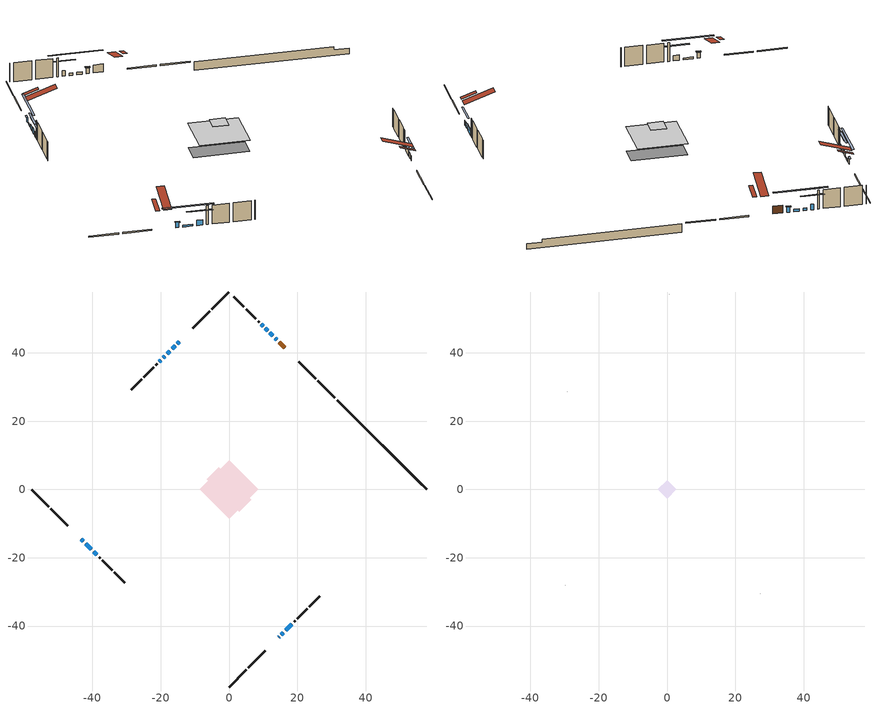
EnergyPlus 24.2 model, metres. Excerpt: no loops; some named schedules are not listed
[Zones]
conditioned space
 floor adiabatic (AdiabaticFloorConstruction): -8.52,0 0,8.52 8.52,0 0,-8.52 z2.95
 floor foundation (Slab1 construction): -6.54,2.97 -2.97,6.54 6.54,-2.97 2.97,-6.54 z-1.7
 wall outside (RimJoist1 construction): 0,-57.85 5.04,-52.82 / -57.85,0 -52.82,-5.04 / 0,57.85 -5.04,52.82 / 31.05,26.81 26.01,31.85 z0.51:0.81
 wall outside (RimJoist2 construction): 5.69,-52.16 10.6,-47.26 / -52.16,-5.69 -47.26,-10.6 / -5.69,52.16 -10.6,47.26 / 25.35,32.5 20.45,37.41 z0.51:0.81
 wall outside (AdiabaticWallConstruction 1): 16.4,41.45 14.7,43.16 z0.51:2.54
 wall outside (AdiabaticWallConstruction): 14.64,-43.21 14.66,-43.19 / -17.3,40.55 -18.14,39.71 z0.51:1.73; 14.04,43.81 13.5,44.35 / -43.21,-14.64 -42.69,-15.17 / 9.99,47.87 9.5,48.35 / -18.8,39.06 -19.28,38.57 / 15.32,-42.54 15.91,-41.94 / -39.65,-18.2 -38.68,-19.17 z0.51:1.91; -14.64,43.21 -15.13,42.73 z0.51:1.83; 12.85,45.01 11.95,45.91 / 11.29,46.56 10.64,47.21 z0.51:1.12; -15.78,42.07 -16.65,41.21 / -42.03,-15.82 -40.31,-17.55 z0.51:0.97; -19.94,37.92 -20.42,37.43 z0.51:1.65; 16.57,-41.29 18.42,-39.44 z0.51:1.88
 wall outside (Wall1 construction): 19.07,-38.78 19.38,-38.47 / -38.03,-19.83 -37.72,-20.14 / -21.08,36.77 -21.39,36.47 / 8.85,49.01 8.54,49.32 z0.51:5.39
 wall outside (Wall2 construction): 20.04,-37.82 22.9,-34.96 / -37.06,-20.79 -34.2,-23.65 / -22.04,35.81 -24.9,32.95 / 7.88,49.97 5.02,52.83 z0.51:5.39
 wall outside (Wall3 construction): 23.55,-34.3 26.6,-31.26 / -33.55,-24.31 -30.5,-27.35 / -25.56,32.29 -28.6,29.25 / 4.36,53.49 1.32,56.53 z0.51:5.39
 wall foundation (FoundationWall1 construction): 31.7,26.15,-1.7 31.7,26.15,0.51 55.24,2.62,0.51 55.24,2.62,-0.3 57.85,0,-0.3 57.85,0,-1.7
 window (WindowConstruction 9): 14.64,-43.21 14.66,-43.19 z0.51:1.73
 window (WindowConstruction 6): 14.04,43.81 13.5,44.35 z0.51:1.91
 window (WindowConstruction 7): -14.64,43.21 -15.13,42.73 z0.51:1.83
 window (WindowConstruction 8): -43.21,-14.64 -42.69,-15.16 z0.51:1.91
 window (WindowConstruction 11): 12.85,45.01 11.95,45.91 z0.51:1.12
 window (WindowConstruction 12): 11.29,46.56 10.64,47.21 z0.51:1.12
 window (WindowConstruction 13): -15.78,42.07 -16.65,41.21 z0.51:0.97
 window (WindowConstruction 14): -42.03,-15.82 -40.31,-17.55 z0.51:0.97
 window (WindowConstruction 10): -17.3,40.55 -18.14,39.72 z0.51:1.73
 window (WindowConstruction): 9.99,47.87 9.5,48.35 z0.51:1.91
 window (WindowConstruction 1): -18.8,39.06 -19.28,38.57 z0.51:1.91
 window (WindowConstruction 2): -19.94,37.92 -20.42,37.43 z0.51:1.65
 window (WindowConstruction 3): 15.32,-42.54 15.91,-41.94 z0.51:1.91
 window (WindowConstruction 4): 16.57,-41.29 18.42,-39.44 z0.51:1.88
 window (WindowConstruction 5): -39.65,-18.2 -38.68,-19.17 z0.51:1.91
 door (Door): 16.4,41.45 14.7,43.16 z0.51:2.54
 ceiling adiabatic (AdiabaticFloorConstruction): 0,-8.52 8.52,0 0,8.52 -8.52,0 z2.95
 roof outside (Roof2 construction): 13.99,-43.87,5.39 8.74,-38.62,7.86 7.36,-40,7.86 12.6,-45.25,5.39; -43.87,-13.99,5.39 -38.62,-8.74,7.86 -40,-7.36,7.86 -45.25,-12.6,5.39; -13.99,43.87,5.39 -8.74,38.62,7.86 -7.36,40,7.86 -12.6,45.25,5.39; 17.06,40.79,5.39 11.81,35.55,7.86 13.2,34.16,7.86 18.44,39.41,5.39
attic - vented
 floor to conditioned space (Floor1 construction Reversed): -2.69,0 0,2.69 2.69,0 0,-2.69 z5.39
 wall outside (Wall4 construction): 27.26,-30.6 27.26,-30.59 / -29.84,-28.01 -29.84,-28.02 / -29.26,28.59 -29.27,28.59 / 0.66,57.19 0.66,57.2 z0.51:5.39
 roof outside (Roof1 construction): 11.95,-45.91,5.39 9.32,-43.28,6.62 8.63,-43.98,6.62 11.25,-46.6,5.39; -45.91,-11.95,5.39 -43.28,-9.32,6.62 -43.98,-8.63,6.62 -46.6,-11.25,5.39; -11.95,45.91,5.39 -9.32,43.28,6.62 -8.63,43.98,6.62 -11.25,46.6,5.39; 19.1,38.75,5.39 16.48,36.13,6.62 17.17,35.44,6.62 19.79,38.06,5.39
shading: 13.36,44.49 14.18,43.67 14.47,43.96 13.65,44.78 z2.11; -15.27,42.58 -14.5,43.35 -14.79,43.64 -15.56,42.88 z2.03; -42.55,-15.31 -43.35,-14.5 -43.64,-14.79 -42.84,-15.6 z2.11; 8.43,49.43 16.37,41.49 16.66,41.78 8.72,49.72 z6.1; 7.12,50.73 14.81,43.04 15.1,43.33 7.41,51.02 z6.1; -20.17,37.69 -12.26,45.59 -12.55,45.88 -20.46,37.98 z5.95; -36.79,-21.07 -45.56,-12.3 -45.85,-12.59 -37.08,-21.36 z5.95; 7.74,50.11 11.75,46.11 12.04,46.4 8.03,50.4 z4.4; -21.04,36.81 -17.04,40.82 -17.33,41.11 -21.33,37.1 z4.4; -22.18,35.67 -18.18,39.68 -18.47,39.97 -22.47,35.96 z4.14; 17.67,-40.18 13.56,-44.3 13.85,-44.59 17.96,-40.47 z4.4; 18.56,-39.3 16.43,-41.43 16.72,-41.72 18.85,-39.59 z2.08; -36.92,-20.93 -41.41,-16.44 -41.7,-16.73 -37.21,-21.22 z4.4
[Building]
Building 1: Terrain=Suburbs
[Site:Location]
Erieau AUT_ON: Latitude {deg}=42.25; Longitude {deg}=-81.9; Time Zone {hr}=-5; Elevation {m}=178; Keep Site Location Information=Yes
[Site:GroundTemperature:Shallow]
5.2292, 3.30147, 3.1471, 4.0619, 7.73432, 11.3896, 14.5586, 16.5661, 16.7366, 15.1039, 12.0157, 8.47254
[Site:WaterMainsTemperature]
Calculation Method=Schedule; Temperature Schedule=mains temperature schedule
[Material] Roughness=Rough; Thermal Absorptance=0.9
Name | Thickness {m} | Conductivity {W/m-K} | Density {kg/m3} | Specific Heat {J/kg-K} | Solar Absorptance | Visible Absorptance
asphalt or fiberglass shingles | 0.00635 | 0.162714 | 1121.4 | 1465.45 | 0.4 | 0.4
ceiling loosefill ins | 0.0846667 | 0.0480833 | 16.02 | 1046.75 | 0.7 | 0.7
ceiling stud and cavity | 0.1397 | 0.112058 | 65.682 | 1177.47 | 0.7 | 0.7
concrete 4.0 in. | 0.1016 | 1.803125 | 2242.8 | 837.4 | 0.7 | 0.7
concrete 8.0 in. | 0.2032 | 1.803125 | 2242.8 | 837.4 | 0.7 | 0.7
door material | 0.04445 | 0.188738 | 512.64 | 1214.23 | 0.7 | 0.7
exterior vertical ins | 0.0457286 | 0.029427 | 32.04 | 1214.23 | 0.7 | 0.7
floor covering | 0.0127 | 0.0433444 | 54.468 | 1339.84 | 0.6 | 0.6
floor rigid ins; wall rigid ins | 0.512978 | 0.029427 | 32.04 | 1214.23 | 0.7 | 0.7
floor stud and cavity | 0.1397 | 1.75129 | 37.0049 | 1207.88 | 0.7 | 0.7
furniture material conditioned space 1 | 0.1524 | 0.115458 | 640.8 | 1214.23 | 0.6 | 0.6
gypsum board | 0.0127 | 0.160291 | 801 | 837.4 | 0.6 | 0.6
gypsum board 1 | 0.0127 | 0.160291 | 801 | 837.4 | 0.7 | 0.7
osb sheathing 0.5 in. | 0.0127 | 0.115458 | 512.64 | 1214.23 | 0.7 | 0.7
osb sheathing 0.75 in. | 0.01905 | 0.115458 | 512.64 | 1214.23 | 0.7 | 0.7
osb sheathing 2.0 in. | 0.0508 | 0.115458 | 512.64 | 1214.23 | 0.7 | 0.7
rim joist rigid ins; roof rigid ins | 0.051816 | 0.029427 | 32.04 | 1214.23 | 0.7 | 0.7
rim joist stud and cavity | 0.0508 | 0.0451784 | 125.044 | 1163.47 | 0.6 | 0.6
rim joist stud and cavity 1 | 0.0508 | 0.0413573 | 125.044 | 1163.47 | 0.6 | 0.6
roof stud and cavity | 0.2032 | 0.211827 | 78.34581 | 1123.46 | 0.7 | 0.7
wall stud and cavity | 0.1397 | 0.106352 | 139.0536 | 1170.24 | 0.7 | 0.7
wall stud and cavity 1 | 0.1397 | 0.09367 | 139.0536 | 1170.24 | 0.7 | 0.7
wall stud and cavity 2 | 0.1397 | 0.0942262 | 139.0536 | 1170.24 | 0.7 | 0.7
wall stud and cavity 3 | 0.0889 | 6.9971 | 50.32683 | 1063.81 | 0.6 | 0.6
wall stud and cavity 4 | 0.0889 | 0.380278 | 52.3479 | 1209.89 | 0.7 | 0.7
wall stud and cavity 5 | 0.0889 | 0.391764 | 83.0341 | 1211.67 | 0.7 | 0.7
wood siding | 0.0254 | 0.102417 | 544.68 | 1172.36 | 0.4 | 0.4
wood siding 1 | 0.00254 | 0.102417 | 544.68 | 1172.36 | 0.4 | 0.4
wood siding 2; wood siding 3; wood siding 4 | 0.0254 | 0.102417 | 544.68 | 1172.36 | 0.7 | 0.7
[WindowMaterial:SimpleGlazingSystem]
Name | U-Factor {W/m2-K} | Solar Heat Gain Coefficient
WindowMaterial | 2.95256 | 0.64
WindowMaterial 1 | 2.95937 | 0.63
WindowMaterial 10 | 2.75837 | 0.61
WindowMaterial 11 | 2.99912 | 0.59
WindowMaterial 12 | 2.75383 | 0.59
WindowMaterial 2 | 2.93666 | 0.65
WindowMaterial 3 | 2.8884 | 0.7
WindowMaterial 4 | 2.94348 | 0.64
WindowMaterial 5 | 2.95483 | 0.63
WindowMaterial 6 | 2.946882 | 0.64
WindowMaterial 7 | 3.05817 | 0.24
WindowMaterial 8 | 2.92644 | 0.66
WindowMaterial 9 | 2.76462 | 0.62
[Construction]
AdiabaticFloorConstruction: floor stud and cavity, floor rigid ins, osb sheathing 0.75 in., floor covering
AdiabaticWallConstruction: wood siding 3, wall rigid ins, wall stud and cavity 4, gypsum board
AdiabaticWallConstruction 1: wood siding 4, wall rigid ins, wall stud and cavity 4, gypsum board
Door: door material
Floor1 construction Reversed: gypsum board, ceiling stud and cavity, ceiling loosefill ins
FoundationWall1 construction: concrete 8.0 in., gypsum board 1
furniture construction conditioned space 1: furniture material conditioned space 1
PartitionWallConstruction: gypsum board, wall stud and cavity 5, gypsum board
RimJoist1 construction: wood siding 2, osb sheathing 2.0 in., rim joist stud and cavity
RimJoist2 construction: wood siding 2, rim joist rigid ins, osb sheathing 2.0 in., rim joist stud and cavity 1
Roof1 construction: asphalt or fiberglass shingles
Roof2 construction: asphalt or fiberglass shingles, roof rigid ins, osb sheathing 0.75 in., roof stud and cavity, gypsum board
Slab1 construction: concrete 4.0 in.
Wall1 construction: wood siding, osb sheathing 0.5 in., wall stud and cavity, gypsum board
Wall2 construction: wood siding, osb sheathing 0.5 in., wall stud and cavity 1, gypsum board
Wall3 construction: wood siding, osb sheathing 0.5 in., wall stud and cavity 2, gypsum board
Wall4 construction: wood siding 1, wall stud and cavity 3
WindowConstruction; WindowConstruction 1; WindowConstruction 5: WindowMaterial
WindowConstruction 10: WindowMaterial 8
WindowConstruction 11: WindowMaterial 9
WindowConstruction 12: WindowMaterial 10
WindowConstruction 13: WindowMaterial 11
WindowConstruction 14: WindowMaterial 12
WindowConstruction 2: WindowMaterial 1
WindowConstruction 3: WindowMaterial 2
WindowConstruction 4: WindowMaterial 3
WindowConstruction 6: WindowMaterial 4
WindowConstruction 7: WindowMaterial 5
WindowConstruction 8: WindowMaterial 6
WindowConstruction 9: WindowMaterial 7
[Zone] Multiplier=1; Part of Total Floor Area=Yes
Name | Volume {m3}
attic - vented | 2.91306
conditioned space | 551.5
[Space]
Name | Zone | Volume {m3}
attic - vented 1 | attic - vented | 2.91306
conditioned space 1 | conditioned space | 551.5
[ZoneInfiltration:EffectiveLeakageArea]
infil attic - vented 1: Zone or Space=attic - vented 1; Schedule=Always On Discrete; Effective Air Leakage Area {cm2}=696.48; Stack Coefficient=0.000425124; Wind Coefficient=1.39309e-05
[ZoneMixing]
whole house fan mix: Zone or Space=attic - vented; Schedule=Always On Continuous; Design Flow Rate Calculation Method=Flow/Zone; Design Flow Rate {m3/s}=0; Source Zone or Space=conditioned space
[SurfaceProperty:ExposedFoundationPerimeter]
Slab1: Exposed Perimeter Calculation Method=TotalExposedPerimeter; Total Exposed Perimeter {m}=36.984
[InternalMass] Zone or ZoneList=conditioned space; Space or SpaceList=conditioned space 1
Name | Construction | Surface Area {m2}
furniture mass conditioned space 1 | furniture construction conditioned space 1 | 85.1598
partition wall mass | PartitionWallConstruction | 212.899
[Lights]
interior lighting: Zone or ZoneList or Space or SpaceList=conditioned space 1; Schedule=interior lighting schedule; Design Level Calculation Method=LightingLevel; Lighting Level {W}=343.2; Return Air Fraction=0; Fraction Radiant=0.6; Fraction Visible=0.2; Fraction Replaceable=1
[People]
occupants: Zone or ZoneList or Space or SpaceList=conditioned space 1; Number of People Schedule=occupants schedule; Number of People Calculation Method=People; Number of People=3; Fraction Radiant=0.314171; Sensible Heat Fraction=0.56303; Activity Level Schedule=occupants activity schedule; Carbon Dioxide Generation Rate {m3/s-W}=0; Enable ASHRAE 55 Comfort Warnings=No; Mean Radiant Temperature Calculation Type=EnclosureAveraged
[ElectricEquipment] Zone or ZoneList or Space or SpaceList=conditioned space 1; Design Level Calculation Method=EquipmentLevel
Name | Schedule | Design Level {W} | Fraction Latent | Fraction Radiant | Fraction Lost
clothes dryer | clothes dryer schedule | 140.772 | 0.015 | 0.081 | 0.85
clothes washer | clothes washer schedule | 32.1985 | 0.03 | 0.162 | 0.7
cooking range | cooking range schedule | 215.147 | 0.08 | 0.432 | 0.2
dishwasher | dishwasher schedule | 66.8632 | 0.3 | 0.18 | 0.4
fridge | fridge schedule | 72.9452 | 0 | 0.6 | 0
mech vent bath fan 0 | mech vent bath fan 0 schedule | 43 | 0 | 0 | 1
mech vent house fan | mech vent house fan schedule | 0 | 0 | 0 | 1
mech vent house fan cfis | mech vent house fan cfis schedule | 0 | 0 | 0 | 0
misc plug loads | misc plug loads schedule | 494.7 | 0.045 | 0.513 | 0.1
whole house fan | Always On Discrete | 0 | 0 | 0 | 1
[OtherEquipment] Zone or ZoneList or Space or SpaceList=conditioned space 1; Design Level Calculation Method=EquipmentLevel
Name | Fuel Type | Schedule | Design Level {W} | Fraction Latent | Fraction Radiant | Fraction Lost
clothes dryer 1 | Electricity | clothes dryer schedule | 0 | 0.015 | 0.081 | 0.85
cooking range 1 | Electricity | cooking range schedule | 0 | 0.08 | 0.432 | 0.2
general water use latent | None | general water use schedule | 62.594 | 1 | 0 | 0
general water use sensible | None | general water use schedule | -61.6891 | 0 | 0.6 | 0
mech vent house fan latent load | None | Always On Discrete | 0 | 1 | 0 | 0
mech vent house fan sensible load | None | Always On Discrete | 0 | 0 | 0 | 0
water heater energy adjustment1 | NaturalGas | Always On Discrete | 0.01 | 0 | 0 | 1
[ZoneInfiltration:DesignFlowRate] Zone or ZoneList or Space or SpaceList=conditioned space 1; Schedule=Always On Discrete; Design Flow Rate Calculation Method=Flow/Zone; Design Flow Rate {m3/s}=0
infil flow; natural vent flow; whole house fan flow
[Foundation:Kiva]
Foundation Kiva 1: Initial Indoor Air Temperature {C}=18; Wall Height Above Grade {m}=0.510022; Wall Depth Below Slab {m}=0.2032; Custom Block Material Name 1=exterior vertical ins; Custom Block Depth 1 {m}=2.21001; Custom Block X Position 1 {m}=0.2159; Custom Block Z Position 1 {m}=0
[Foundation:Kiva:Settings]
Soil Conductivity {W/m-K}=0.849921; Soil Density {kg/m3}=1842.3; Soil Specific Heat {J/kg-K}=418.7; Ground Solar Absorptivity=0.9; Ground Thermal Absorptivity=0.9; Ground Surface Roughness {m}=0.03; Far-Field Width {m}=40; Deep-Ground Boundary Condition=ZeroFlux; Deep-Ground Depth {m}=40; Minimum Cell Dimension {m}=0.2; Maximum Cell Growth Coefficient=3; Simulation Timestep=Timestep
[Exterior:Lights]
exterior lighting: Schedule=exterior lighting schedule; Design Level {W}=75.6
[Schedule:Constant]
Name | Hourly Value
Always On Continuous; mech vent house fan schedule; mech vent house fan cfis schedule; Always On Discrete | 1
occupants activity schedule | 117.228
fridge schedule | 0
[Schedule:Week:Daily]
interior lighting schedule Week Rule - Jan1-Jan27: interior lighting schedule day, interior lighting schedule day, interior lighting schedule day, interior lighting schedule day, interior lighting schedule day, interior lighting schedule day, interior lighting schedule day, interior lighting schedule default day, interior lighting schedule default day, interior lighting schedule default day, interior lighting schedule default day, interior lighting schedule default day
interior lighting schedule Week Rule - Jan28-Feb3: interior lighting schedule day, interior lighting schedule day, interior lighting schedule day, interior lighting schedule day, interior lighting schedule day 1, interior lighting schedule day 1, interior lighting schedule day 1, interior lighting schedule default day, interior lighting schedule default day, interior lighting schedule default day, interior lighting schedule default day, interior lighting schedule default day
interior lighting schedule Week Rule - Feb4-Feb24: interior lighting schedule day 1, interior lighting schedule day 1, interior lighting schedule day 1, interior lighting schedule day 1, interior lighting schedule day 1, interior lighting schedule day 1, interior lighting schedule day 1, interior lighting schedule default day, interior lighting schedule default day, interior lighting schedule default day, interior lighting schedule default day, interior lighting schedule default day
interior lighting schedule Week Rule - Feb25-Mar3: interior lighting schedule day 1, interior lighting schedule day 1, interior lighting schedule day 1, interior lighting schedule day 1, interior lighting schedule day 2, interior lighting schedule day 2, interior lighting schedule day 2, interior lighting schedule default day, interior lighting schedule default day, interior lighting schedule default day, interior lighting schedule default day, interior lighting schedule default day
interior lighting schedule Week Rule - Mar4-Mar31: interior lighting schedule day 2, interior lighting schedule day 2, interior lighting schedule day 2, interior lighting schedule day 2, interior lighting schedule day 2, interior lighting schedule day 2, interior lighting schedule day 2, interior lighting schedule default day, interior lighting schedule default day, interior lighting schedule default day, interior lighting schedule default day, interior lighting schedule default day
interior lighting schedule Week Rule - Apr1-Apr28: interior lighting schedule day 3, interior lighting schedule day 3, interior lighting schedule day 3, interior lighting schedule day 3, interior lighting schedule day 3, interior lighting schedule day 3, interior lighting schedule day 3, interior lighting schedule default day, interior lighting schedule default day, interior lighting schedule default day, interior lighting schedule default day, interior lighting schedule default day
interior lighting schedule Week Rule - Apr29-May5: interior lighting schedule day 3, interior lighting schedule day 3, interior lighting schedule day 4, interior lighting schedule day 4, interior lighting schedule day 4, interior lighting schedule day 4, interior lighting schedule day 4, interior lighting schedule default day, interior lighting schedule default day, interior lighting schedule default day, interior lighting schedule default day, interior lighting schedule default day
interior lighting schedule Week Rule - May6-May26: interior lighting schedule day 4, interior lighting schedule day 4, interior lighting schedule day 4, interior lighting schedule day 4, interior lighting schedule day 4, interior lighting schedule day 4, interior lighting schedule day 4, interior lighting schedule default day, interior lighting schedule default day, interior lighting schedule default day, interior lighting schedule default day, interior lighting schedule default day
interior lighting schedule Week Rule - May27-Jun2: interior lighting schedule day 4, interior lighting schedule day 4, interior lighting schedule day 4, interior lighting schedule day 4, interior lighting schedule day 4, interior lighting schedule day 5, interior lighting schedule day 5, interior lighting schedule default day, interior lighting schedule default day, interior lighting schedule default day, interior lighting schedule default day, interior lighting schedule default day
interior lighting schedule Week Rule - Jun3-Jun30: interior lighting schedule day 5, interior lighting schedule day 5, interior lighting schedule day 5, interior lighting schedule day 5, interior lighting schedule day 5, interior lighting schedule day 5, interior lighting schedule day 5, interior lighting schedule default day, interior lighting schedule default day, interior lighting schedule default day, interior lighting schedule default day, interior lighting schedule default day
interior lighting schedule Week Rule - Jul1-Jul28: interior lighting schedule day 6, interior lighting schedule day 6, interior lighting schedule day 6, interior lighting schedule day 6, interior lighting schedule day 6, interior lighting schedule day 6, interior lighting schedule day 6, interior lighting schedule default day, interior lighting schedule default day, interior lighting schedule default day, interior lighting schedule default day, interior lighting schedule default day
interior lighting schedule Week Rule - Jul29-Aug4: interior lighting schedule day 6, interior lighting schedule day 6, interior lighting schedule day 6, interior lighting schedule day 7, interior lighting schedule day 7, interior lighting schedule day 7, interior lighting schedule day 7, interior lighting schedule default day, interior lighting schedule default day, interior lighting schedule default day, interior lighting schedule default day, interior lighting schedule default day
interior lighting schedule Week Rule - Aug5-Aug25: interior lighting schedule day 7, interior lighting schedule day 7, interior lighting schedule day 7, interior lighting schedule day 7, interior lighting schedule day 7, interior lighting schedule day 7, interior lighting schedule day 7, interior lighting schedule default day, interior lighting schedule default day, interior lighting schedule default day, interior lighting schedule default day, interior lighting schedule default day
interior lighting schedule Week Rule - Aug26-Sep1: interior lighting schedule day 7, interior lighting schedule day 7, interior lighting schedule day 7, interior lighting schedule day 7, interior lighting schedule day 7, interior lighting schedule day 7, interior lighting schedule day 8, interior lighting schedule default day, interior lighting schedule default day, interior lighting schedule default day, interior lighting schedule default day, interior lighting schedule default day
interior lighting schedule Week Rule - Sep2-Sep29: interior lighting schedule day 8, interior lighting schedule day 8, interior lighting schedule day 8, interior lighting schedule day 8, interior lighting schedule day 8, interior lighting schedule day 8, interior lighting schedule day 8, interior lighting schedule default day, interior lighting schedule default day, interior lighting schedule default day, interior lighting schedule default day, interior lighting schedule default day
interior lighting schedule Week Rule - Sep30-Oct6: interior lighting schedule day 8, interior lighting schedule day 9, interior lighting schedule day 9, interior lighting schedule day 9, interior lighting schedule day 9, interior lighting schedule day 9, interior lighting schedule day 9, interior lighting schedule default day, interior lighting schedule default day, interior lighting schedule default day, interior lighting schedule default day, interior lighting schedule default day
interior lighting schedule Week Rule - Oct7-Oct27: interior lighting schedule day 9, interior lighting schedule day 9, interior lighting schedule day 9, interior lighting schedule day 9, interior lighting schedule day 9, interior lighting schedule day 9, interior lighting schedule day 9, interior lighting schedule default day, interior lighting schedule default day, interior lighting schedule default day, interior lighting schedule default day, interior lighting schedule default day
interior lighting schedule Week Rule - Oct28-Nov3: interior lighting schedule day 9, interior lighting schedule day 9, interior lighting schedule day 9, interior lighting schedule day 9, interior lighting schedule day 10, interior lighting schedule day 10, interior lighting schedule day 10, interior lighting schedule default day, interior lighting schedule default day, interior lighting schedule default day, interior lighting schedule default day, interior lighting schedule default day
interior lighting schedule Week Rule - Nov4-Nov24: interior lighting schedule day 10, interior lighting schedule day 10, interior lighting schedule day 10, interior lighting schedule day 10, interior lighting schedule day 10, interior lighting schedule day 10, interior lighting schedule day 10, interior lighting schedule default day, interior lighting schedule default day, interior lighting schedule default day, interior lighting schedule default day, interior lighting schedule default day
interior lighting schedule Week Rule - Nov25-Dec1: interior lighting schedule day 10, interior lighting schedule day 10, interior lighting schedule day 10, interior lighting schedule day 10, interior lighting schedule day 10, interior lighting schedule day 10, interior lighting schedule day 11, interior lighting schedule default day, interior lighting schedule default day, interior lighting schedule default day, interior lighting schedule default day, interior lighting schedule default day
interior lighting schedule Week Rule - Dec2-Dec31: interior lighting schedule day 11, interior lighting schedule day 11, interior lighting schedule day 11, interior lighting schedule day 11, interior lighting schedule day 11, interior lighting schedule day 11, interior lighting schedule day 11, interior lighting schedule default day, interior lighting schedule default day, interior lighting schedule default day, interior lighting schedule default day, interior lighting schedule default day
occupants schedule Week Rule - Jan1-Dec31: occupants schedule day, occupants schedule day, occupants schedule day, occupants schedule day, occupants schedule day, occupants schedule day, occupants schedule day, occupants schedule default day, occupants schedule default day, occupants schedule default day, occupants schedule default day, occupants schedule default day
clothes dryer schedule Week Rule - Jan1-Dec31: clothes dryer schedule day, clothes dryer schedule day, clothes dryer schedule day, clothes dryer schedule day, clothes dryer schedule day, clothes dryer schedule day, clothes dryer schedule day, clothes dryer schedule default day, clothes dryer schedule default day, clothes dryer schedule default day, clothes dryer schedule default day, clothes dryer schedule default day
clothes washer schedule Week Rule - Jan1-Dec31: clothes washer schedule day, clothes washer schedule day, clothes washer schedule day, clothes washer schedule day, clothes washer schedule day, clothes washer schedule day, clothes washer schedule day, clothes washer schedule default day, clothes washer schedule default day, clothes washer schedule default day, clothes washer schedule default day, clothes washer schedule default day
cooking range schedule Week Rule - Jan1-Dec31: cooking range schedule day, cooking range schedule day, cooking range schedule day, cooking range schedule day, cooking range schedule day, cooking range schedule day, cooking range schedule day, cooking range schedule default day, cooking range schedule default day, cooking range schedule default day, cooking range schedule default day, cooking range schedule default day
dishwasher schedule Week Rule - Jan1-Dec31: dishwasher schedule day, dishwasher schedule day, dishwasher schedule day, dishwasher schedule day, dishwasher schedule day, dishwasher schedule day, dishwasher schedule day, dishwasher schedule default day, dishwasher schedule default day, dishwasher schedule default day, dishwasher schedule default day, dishwasher schedule default day
mech vent bath fan 0 schedule Week Rule - Jan1-Dec31: mech vent bath fan 0 schedule day, mech vent bath fan 0 schedule day, mech vent bath fan 0 schedule day, mech vent bath fan 0 schedule day, mech vent bath fan 0 schedule day, mech vent bath fan 0 schedule day, mech vent bath fan 0 schedule day, mech vent bath fan 0 schedule default day, mech vent bath fan 0 schedule default day, mech vent bath fan 0 schedule default day, mech vent bath fan 0 schedule default day, mech vent bath fan 0 schedule default day
misc plug loads schedule Week Rule - Jan1-Dec31: misc plug loads schedule day, misc plug loads schedule day, misc plug loads schedule day, misc plug loads schedule day, misc plug loads schedule day, misc plug loads schedule day, misc plug loads schedule day, misc plug loads schedule default day, misc plug loads schedule default day, misc plug loads schedule default day, misc plug loads schedule default day, misc plug loads schedule default day
general water use schedule Week Rule - Jan1-Dec31: general water use schedule day, general water use schedule day, general water use schedule day, general water use schedule day, general water use schedule day, general water use schedule day, general water use schedule day, general water use schedule default day, general water use schedule default day, general water use schedule default day, general water use schedule default day, general water use schedule default day
exterior lighting schedule Week Rule - Jan1-Jan27: exterior lighting schedule day, exterior lighting schedule day, exterior lighting schedule day, exterior lighting schedule day, exterior lighting schedule day, exterior lighting schedule day, exterior lighting schedule day, exterior lighting schedule default day, exterior lighting schedule default day, exterior lighting schedule default day, exterior lighting schedule default day, exterior lighting schedule default day
exterior lighting schedule Week Rule - Jan28-Feb3: exterior lighting schedule day, exterior lighting schedule day, exterior lighting schedule day, exterior lighting schedule day, exterior lighting schedule day 1, exterior lighting schedule day 1, exterior lighting schedule day 1, exterior lighting schedule default day, exterior lighting schedule default day, exterior lighting schedule default day, exterior lighting schedule default day, exterior lighting schedule default day
exterior lighting schedule Week Rule - Feb4-Feb24: exterior lighting schedule day 1, exterior lighting schedule day 1, exterior lighting schedule day 1, exterior lighting schedule day 1, exterior lighting schedule day 1, exterior lighting schedule day 1, exterior lighting schedule day 1, exterior lighting schedule default day, exterior lighting schedule default day, exterior lighting schedule default day, exterior lighting schedule default day, exterior lighting schedule default day
exterior lighting schedule Week Rule - Feb25-Mar3: exterior lighting schedule day 1, exterior lighting schedule day 1, exterior lighting schedule day 1, exterior lighting schedule day 1, exterior lighting schedule day 2, exterior lighting schedule day 2, exterior lighting schedule day 2, exterior lighting schedule default day, exterior lighting schedule default day, exterior lighting schedule default day, exterior lighting schedule default day, exterior lighting schedule default day
exterior lighting schedule Week Rule - Mar4-Mar31: exterior lighting schedule day 2, exterior lighting schedule day 2, exterior lighting schedule day 2, exterior lighting schedule day 2, exterior lighting schedule day 2, exterior lighting schedule day 2, exterior lighting schedule day 2, exterior lighting schedule default day, exterior lighting schedule default day, exterior lighting schedule default day, exterior lighting schedule default day, exterior lighting schedule default day
exterior lighting schedule Week Rule - Apr1-Apr28: exterior lighting schedule day 3, exterior lighting schedule day 3, exterior lighting schedule day 3, exterior lighting schedule day 3, exterior lighting schedule day 3, exterior lighting schedule day 3, exterior lighting schedule day 3, exterior lighting schedule default day, exterior lighting schedule default day, exterior lighting schedule default day, exterior lighting schedule default day, exterior lighting schedule default day
exterior lighting schedule Week Rule - Apr29-May5: exterior lighting schedule day 3, exterior lighting schedule day 3, exterior lighting schedule day 4, exterior lighting schedule day 4, exterior lighting schedule day 4, exterior lighting schedule day 4, exterior lighting schedule day 4, exterior lighting schedule default day, exterior lighting schedule default day, exterior lighting schedule default day, exterior lighting schedule default day, exterior lighting schedule default day
exterior lighting schedule Week Rule - May6-May26: exterior lighting schedule day 4, exterior lighting schedule day 4, exterior lighting schedule day 4, exterior lighting schedule day 4, exterior lighting schedule day 4, exterior lighting schedule day 4, exterior lighting schedule day 4, exterior lighting schedule default day, exterior lighting schedule default day, exterior lighting schedule default day, exterior lighting schedule default day, exterior lighting schedule default day
exterior lighting schedule Week Rule - May27-Jun2: exterior lighting schedule day 4, exterior lighting schedule day 4, exterior lighting schedule day 4, exterior lighting schedule day 4, exterior lighting schedule day 4, exterior lighting schedule day 5, exterior lighting schedule day 5, exterior lighting schedule default day, exterior lighting schedule default day, exterior lighting schedule default day, exterior lighting schedule default day, exterior lighting schedule default day
exterior lighting schedule Week Rule - Jun3-Jun30: exterior lighting schedule day 5, exterior lighting schedule day 5, exterior lighting schedule day 5, exterior lighting schedule day 5, exterior lighting schedule day 5, exterior lighting schedule day 5, exterior lighting schedule day 5, exterior lighting schedule default day, exterior lighting schedule default day, exterior lighting schedule default day, exterior lighting schedule default day, exterior lighting schedule default day
exterior lighting schedule Week Rule - Jul1-Jul28: exterior lighting schedule day 6, exterior lighting schedule day 6, exterior lighting schedule day 6, exterior lighting schedule day 6, exterior lighting schedule day 6, exterior lighting schedule day 6, exterior lighting schedule day 6, exterior lighting schedule default day, exterior lighting schedule default day, exterior lighting schedule default day, exterior lighting schedule default day, exterior lighting schedule default day
exterior lighting schedule Week Rule - Jul29-Aug4: exterior lighting schedule day 6, exterior lighting schedule day 6, exterior lighting schedule day 6, exterior lighting schedule day 7, exterior lighting schedule day 7, exterior lighting schedule day 7, exterior lighting schedule day 7, exterior lighting schedule default day, exterior lighting schedule default day, exterior lighting schedule default day, exterior lighting schedule default day, exterior lighting schedule default day
exterior lighting schedule Week Rule - Aug5-Aug25: exterior lighting schedule day 7, exterior lighting schedule day 7, exterior lighting schedule day 7, exterior lighting schedule day 7, exterior lighting schedule day 7, exterior lighting schedule day 7, exterior lighting schedule day 7, exterior lighting schedule default day, exterior lighting schedule default day, exterior lighting schedule default day, exterior lighting schedule default day, exterior lighting schedule default day
[Schedule:Year]
interior lighting schedule: interior lighting schedule Week Rule - Jan1-Jan27, 1, 1, 1, 27, interior lighting schedule Week Rule - Jan28-Feb3, 1, 28, 2, 3, interior lighting schedule Week Rule - Feb4-Feb24, 2, 4, 2, 24, interior lighting schedule Week Rule - Feb25-Mar3, 2, 25, 3, 3, interior lighting schedule Week Rule - Mar4-Mar31, 3, 4, 3, 31, interior lighting schedule Week Rule - Apr1-Apr28, 4, 1, 4, 28, interior lighting schedule Week Rule - Apr29-May5, 4, 29, 5, 5, interior lighting schedule Week Rule - May6-May26, 5, 6, 5, 26, interior lighting schedule Week Rule - May27-Jun2, 5, 27, 6, 2, interior lighting schedule Week Rule - Jun3-Jun30, 6, 3, 6, 30, interior lighting schedule Week Rule - Jul1-Jul28, 7, 1, 7, 28, interior lighting schedule Week Rule - Jul29-Aug4, 7, 29, 8, 4, interior lighting schedule Week Rule - Aug5-Aug25, 8, 5, 8, 25, interior lighting schedule Week Rule - Aug26-Sep1, 8, 26, 9, 1, interior lighting schedule Week Rule - Sep2-Sep29, 9, 2, 9, 29, interior lighting schedule Week Rule - Sep30-Oct6, 9, 30, 10, 6, interior lighting schedule Week Rule - Oct7-Oct27, 10, 7, 10, 27, interior lighting schedule Week Rule - Oct28-Nov3, 10, 28, 11, 3, interior lighting schedule Week Rule - Nov4-Nov24, 11, 4, 11, 24, interior lighting schedule Week Rule - Nov25-Dec1, 11, 25, 12, 1, interior lighting schedule Week Rule - Dec2-Dec31, 12, 2, 12, 31
occupants schedule: occupants schedule Week Rule - Jan1-Dec31, 1, 1, 12, 31
clothes dryer schedule: clothes dryer schedule Week Rule - Jan1-Dec31, 1, 1, 12, 31
clothes washer schedule: clothes washer schedule Week Rule - Jan1-Dec31, 1, 1, 12, 31
cooking range schedule: cooking range schedule Week Rule - Jan1-Dec31, 1, 1, 12, 31
dishwasher schedule: dishwasher schedule Week Rule - Jan1-Dec31, 1, 1, 12, 31
mech vent bath fan 0 schedule: mech vent bath fan 0 schedule Week Rule - Jan1-Dec31, 1, 1, 12, 31
misc plug loads schedule: misc plug loads schedule Week Rule - Jan1-Dec31, 1, 1, 12, 31
general water use schedule: general water use schedule Week Rule - Jan1-Dec31, 1, 1, 12, 31
exterior lighting schedule: exterior lighting schedule Week Rule - Jan1-Jan27, 1, 1, 1, 27, exterior lighting schedule Week Rule - Jan28-Feb3, 1, 28, 2, 3, exterior lighting schedule Week Rule - Feb4-Feb24, 2, 4, 2, 24, exterior lighting schedule Week Rule - Feb25-Mar3, 2, 25, 3, 3, exterior lighting schedule Week Rule - Mar4-Mar31, 3, 4, 3, 31, exterior lighting schedule Week Rule - Apr1-Apr28, 4, 1, 4, 28, exterior lighting schedule Week Rule - Apr29-May5, 4, 29, 5, 5, exterior lighting schedule Week Rule - May6-May26, 5, 6, 5, 26, exterior lighting schedule Week Rule - May27-Jun2, 5, 27, 6, 2, exterior lighting schedule Week Rule - Jun3-Jun30, 6, 3, 6, 30, exterior lighting schedule Week Rule - Jul1-Jul28, 7, 1, 7, 28, exterior lighting schedule Week Rule - Jul29-Aug4, 7, 29, 8, 4, exterior lighting schedule Week Rule - Aug5-Aug25, 8, 5, 8, 25, exterior lighting schedule Week Rule - Aug26-Sep1, 8, 26, 9, 1, exterior lighting schedule Week Rule - Sep2-Sep29, 9, 2, 9, 29, exterior lighting schedule Week Rule - Sep30-Oct6, 9, 30, 10, 6, exterior lighting schedule Week Rule - Oct7-Oct27, 10, 7, 10, 27, exterior lighting schedule Week Rule - Oct28-Nov3, 10, 28, 11, 3, exterior lighting schedule Week Rule - Nov4-Nov24, 11, 4, 11, 24, exterior lighting schedule Week Rule - Nov25-Dec1, 11, 25, 12, 1, exterior lighting schedule Week Rule - Dec2-Dec31, 12, 2, 12, 31
[Schedule:Compact]
mains temperature schedule: Through: 01/01, For: AllDays, Until: 24:00, 8.89333, Through: 01/02, For: AllDays, Until: 24:00, 8.82722, Through: 01/03, For: AllDays, Until: 24:00, 8.76167, Through: 01/04, For: AllDays, Until: 24:00, 8.69778, Through: 01/05, For: AllDays, Until: 24:00, 8.635, Through: 01/06, For: AllDays, Until: 24:00, 8.57333, Through: 01/07, For: AllDays, Until: 24:00, 8.51333, Through: 01/08, For: AllDays, Until: 24:00, 8.455, Through: 01/09, For: AllDays, Until: 24:00, 8.39778, Through: 01/10, For: AllDays, Until: 24:00, 8.34167, Through: 01/11, For: AllDays, Until: 24:00, 8.28722, Through: 01/12, For: AllDays, Until: 24:00, 8.23444, Through: 01/13, For: AllDays, Until: 24:00, 8.18278, Through: 01/14, For: AllDays, Until: 24:00, 8.13222, Through: 01/15, For: AllDays, Until: 24:00, 8.08389, Through: 01/16, For: AllDays, Until: 24:00, 8.03667, Through: 01/17, For: AllDays, Until: 24:00, 7.99111, Through: 01/18, For: AllDays, Until: 24:00, 7.94667, Through: 01/19, For: AllDays, Until: 24:00, 7.90389, Through: 01/20, For: AllDays, Until: 24:00, 7.86278, Through: 01/21, For: AllDays, Until: 24:00, 7.82333, Through: 01/22, For: AllDays, Until: 24:00, 7.78556, Through: 01/23, For: AllDays, Until: 24:00, 7.74889, Through: 01/24, For: AllDays, Until: 24:00, 7.71444, Through: 01/25, For: AllDays, Until: 24:00, 7.68111, Through: 01/26, For: AllDays, Until: 24:00, 7.64944, Through: 01/27, For: AllDays, Until: 24:00, 7.61944, Through: 01/28, For: AllDays, Until: 24:00, 7.59111, Through: 01/29, For: AllDays, Until: 24:00, 7.56444, Through: 01/30, For: AllDays, Until: 24:00, 7.53944, Through: 01/31, For: AllDays, Until: 24:00, 7.51611, Through: 02/01, For: AllDays, Until: 24:00, 7.49444, Through: 02/02, For: AllDays, Until: 24:00, 7.47389, Through: 02/03, For: AllDays, Until: 24:00, 7.45556, Through: 02/04, For: AllDays, Until: 24:00, 7.43889, Through: 02/05, For: AllDays, Until: 24:00, 7.42389, Through: 02/06, For: AllDays, Until: 24:00, 7.41056, Through: 02/07, For: AllDays, Until: 24:00, 7.39889, Through: 02/08, For: AllDays, Until: 24:00, 7.38833, Through: 02/09, For: AllDays, Until: 24:00, 7.38, Through: 02/10, For: AllDays, Until: 24:00, 7.37389, Through: 02/11, For: AllDays, Until: 24:00, 7.36889, Through: 02/12, For: AllDays, Until: 24:00, 7.36556, Through: 02/13, For: AllDays, Until: 24:00, 7.36389, Through: 02/14, For: AllDays, Until: 24:00, 7.36389, Through: 02/15, For: AllDays, Until: 24:00, 7.36611, Through: 02/16, For: AllDays, Until: 24:00, 7.36944, Through: 02/17, For: AllDays, Until: 24:00, 7.375, Through: 02/18, For: AllDays, Until: 24:00, 7.38167, Through: 02/19, For: AllDays, Until: 24:00, 7.39056, Through: 02/20, For: AllDays, Until: 24:00, 7.40056, Through: 02/21, For: AllDays, Until: 24:00, 7.41278, Through: 02/22, For: AllDays, Until: 24:00, 7.42667, Through: 02/23, For: AllDays, Until: 24:00, 7.44222, Through: 02/24, For: AllDays, Until: 24:00, 7.45889, Through: 02/25, For: AllDays, Until: 24:00, 7.47778, Through: 02/26, For: AllDays, Until: 24:00, 7.49833, Through: 02/27, For: AllDays, Until: 24:00, 7.52056, Through: 02/28, For: AllDays, Until: 24:00, 7.54444, Through: 03/01, For: AllDays, Until: 24:00, 7.56944, Through: 03/02, For: AllDays, Until: 24:00, 7.59667, Through: 03/03, For: AllDays, Until: 24:00, 7.62556, Through: 03/04, For: AllDays, Until: 24:00, 7.65556, Through: 03/05, For: AllDays, Until: 24:00, 7.68778, Through: 03/06, For: AllDays, Until: 24:00, 7.72111, Through: 03/07, For: AllDays, Until: 24:00, 7.75611, Through: 03/08, For: AllDays, Until: 24:00, 7.79278, Through: 03/09, For: AllDays, Until: 24:00, 7.83111, Through: 03/10, For: AllDays, Until: 24:00, 7.87111, Through: 03/11, For: AllDays, Until: 24:00, 7.91222, Through: 03/12, For: AllDays, Until: 24:00, 7.95556, Through: 03/13, For: AllDays, Until: 24:00, 8, Through: 03/14, For: AllDays, Until: 24:00, 8.04556, Through: 03/15, For: AllDays, Until: 24:00, 8.09333, Through: 03/16, For: AllDays, Until: 24:00, 8.14222, Through: 03/17, For: AllDays, Until: 24:00, 8.19278, Through: 03/18, For: AllDays, Until: 24:00, 8.24444, Through: 03/19, For: AllDays, Until: 24:00, 8.29778, Through: 03/20, For: AllDays, Until: 24:00, 8.35278, Through: 03/21, For: AllDays, Until: 24:00, 8.40889, Through: 03/22, For: AllDays, Until: 24:00, 8.46611, Through: 03/23, For: AllDays, Until: 24:00, 8.52556, Through: 03/24, For: AllDays, Until: 24:00, 8.58556, Through: 03/25, For: AllDays, Until: 24:00, 8.64722, Through: 03/26, For: AllDays, Until: 24:00, 8.71, Through: 03/27, For: AllDays, Until: 24:00, 8.77444, Through: 03/28, For: AllDays, Until: 24:00, 8.84, Through: 03/29, For: AllDays, Until: 24:00, 8.90667, Through: 03/30, For: AllDays, Until: 24:00, 8.975, Through: 03/31, For: AllDays, Until: 24:00, 9.04389, Through: 04/01, For: AllDays, Until: 24:00, 9.11444, Through: 04/02, For: AllDays, Until: 24:00, 9.18611, Through: 04/03, For: AllDays, Until: 24:00, 9.25889, Through: 04/04, For: AllDays, Until: 24:00, 9.33278, Through: 04/05, For: AllDays, Until: 24:00, 9.40833, Through: 04/06, For: AllDays, Until: 24:00, 9.48444, Through: 04/07, For: AllDays, Until: 24:00, 9.56167, Through: 04/08, For: AllDays, Until: 24:00, 9.64, Through: 04/09, For: AllDays, Until: 24:00, 9.71889, Through: 04/10, For: AllDays, Until: 24:00, 9.79944, Through: 04/11, For: AllDays, Until: 24:00, 9.88056, Through: 04/12, For: AllDays, Until: 24:00, 9.96333, Through: 04/13, For: AllDays, Until: 24:00, 10.0461, Through: 04/14, For: AllDays, Until: 24:00, 10.1306, Through: 04/15, For: AllDays, Until: 24:00, 10.2156, Through: 04/16, For: AllDays, Until: 24:00, 10.3011, Through: 04/17, For: AllDays, Until: 24:00, 10.3878, Through: 04/18, For: AllDays, Until: 24:00, 10.4756, Through: 04/19, For: AllDays, Until: 24:00, 10.5639, Through: 04/20, For: AllDays, Until: 24:00, 10.6528, Through: 04/21, For: AllDays, Until: 24:00, 10.7422, Through: 04/22, For: AllDays, Until: 24:00, 10.8328, Through: 04/23, For: AllDays, Until: 24:00, 10.9239, Through: 04/24, For: AllDays, Until: 24:00, 11.0156, Through: 04/25, For: AllDays, Until: 24:00, 11.1083, Through: 04/26, For: AllDays, Until: 24:00, 11.2011, Through: 04/27, For: AllDays, Until: 24:00, 11.295, Through: 04/28, For: AllDays, Until: 24:00, 11.3889, Through: 04/29, For: AllDays, Until: 24:00, 11.4833, Through: 04/30, For: AllDays, Until: 24:00, 11.5783, Through: 05/01, For: AllDays, Until: 24:00, 11.6739, Through: 05/02, For: AllDays, Until: 24:00, 11.77, Through: 05/03, For: AllDays, Until: 24:00, 11.8661, Through: 05/04, For: AllDays, Until: 24:00, 11.9633, Through: 05/05, For: AllDays, Until: 24:00, 12.06, Through: 05/06, For: AllDays, Until: 24:00, 12.1578, Through: 05/07, For: AllDays, Until: 24:00, 12.255, Through: 05/08, For: AllDays, Until: 24:00, 12.3533, Through: 05/09, For: AllDays, Until: 24:00, 12.4511, Through: 05/10, For: AllDays, Until: 24:00, 12.5494, Through: 05/11, For: AllDays, Until: 24:00, 12.6483, Through: 05/12, For: AllDays, Until: 24:00, 12.7467, Through: 05/13, For: AllDays, Until: 24:00, 12.8456, Through: 05/14, For: AllDays, Until: 24:00, 12.9444, Through: 05/15, For: AllDays, Until: 24:00, 13.0433, Through: 05/16, For: AllDays, Until: 24:00, 13.1422, Through: 05/17, For: AllDays, Until: 24:00, 13.2411, Through: 05/18, For: AllDays, Until: 24:00, 13.34, Through: 05/19, For: AllDays, Until: 24:00, 13.4383, Through: 05/20, For: AllDays, Until: 24:00, 13.5372, Through: 05/21, For: AllDays, Until: 24:00, 13.6356, Through: 05/22, For: AllDays, Until: 24:00, 13.7339, Through: 05/23, For: AllDays, Until: 24:00, 13.8322, Through: 05/24, For: AllDays, Until: 24:00, 13.9306, Through: 05/25, For: AllDays, Until: 24:00, 14.0283, Through: 05/26, For: AllDays, Until: 24:00, 14.1256, Through: 05/27, For: AllDays, Until: 24:00, 14.2228, Through: 05/28, For: AllDays, Until: 24:00, 14.3194, Through: 05/29, For: AllDays, Until: 24:00, 14.4161, Through: 05/30, For: AllDays, Until: 24:00, 14.5122, Through: 05/31, For: AllDays, Until: 24:00, 14.6078, Through: 06/01, For: AllDays, Until: 24:00, 14.7033, Through: 06/02, For: AllDays, Until: 24:00, 14.7978, Through: 06/03, For: AllDays, Until: 24:00, 14.8922, Through: 06/04, For: AllDays, Until: 24:00, 14.9861, Through: 06/05, For: AllDays, Until: 24:00, 15.0789, Through: 06/06, For: AllDays, Until: 24:00, 15.1717, Through: 06/07, For: AllDays, Until: 24:00, 15.2639, Through: 06/08, For: AllDays, Until: 24:00, 15.355, Through: 06/09, For: AllDays, Until: 24:00, 15.4456, Through: 06/10, For: AllDays, Until: 24:00, 15.5356, Through: 06/11, For: AllDays, Until: 24:00, 15.625, Through: 06/12, For: AllDays, Until: 24:00, 15.7139, Through: 06/13, For: AllDays, Until: 24:00, 15.8017, Through: 06/14, For: AllDays, Until: 24:00, 15.8883, Through: 06/15, For: AllDays, Until: 24:00, 15.9744, Through: 06/16, For: AllDays, Until: 24:00, 16.06, Through: 06/17, For: AllDays, Until: 24:00, 16.1444, Through: 06/18, For: AllDays, Until: 24:00, 16.2278, Through: 06/19, For: AllDays, Until: 24:00, 16.3106, Through: 06/20, For: AllDays, Until: 24:00, 16.3922, Through: 06/21, For: AllDays, Until: 24:00, 16.4728, Through: 06/22, For: AllDays, Until: 24:00, 16.5522, Through: 06/23, For: AllDays, Until: 24:00, 16.6311, Through: 06/24, For: AllDays, Until: 24:00, 16.7089, Through: 06/25, For: AllDays, Until: 24:00, 16.7856, Through: 06/26, For: AllDays, Until: 24:00, 16.8606, Through: 06/27, For: AllDays, Until: 24:00, 16.935, Through: 06/28, For: AllDays, Until: 24:00, 17.0083, Through: 06/29, For: AllDays, Until: 24:00, 17.0806, Through: 06/30, For: AllDays, Until: 24:00, 17.1511, Through: 07/01, For: AllDays, Until: 24:00, 17.2211, Through: 07/02, For: AllDays, Until: 24:00, 17.2894, Through: 07/03, For: AllDays, Until: 24:00, 17.3567, Through: 07/04, For: AllDays, Until: 24:00, 17.4228, Through: 07/05, For: AllDays, Until: 24:00, 17.4878, Through: 07/06, For: AllDays, Until: 24:00, 17.5511, Through: 07/07, For: AllDays, Until: 24:00, 17.6133, Through: 07/08, For: AllDays, Until: 24:00, 17.6739, Through: 07/09, For: AllDays, Until: 24:00, 17.7333, Through: 07/10, For: AllDays, Until: 24:00, 17.7911, Through: 07/11, For: AllDays, Until: 24:00, 17.8478, Through: 07/12, For: AllDays, Until: 24:00, 17.9033, Through: 07/13, For: AllDays, Until: 24:00, 17.9572, Through: 07/14, For: AllDays, Until: 24:00, 18.0094, Through: 07/15, For: AllDays, Until: 24:00, 18.0606, Through: 07/16, For: AllDays, Until: 24:00, 18.11, Through: 07/17, For: AllDays, Until: 24:00, 18.1578, Through: 07/18, For: AllDays, Until: 24:00, 18.2044, Through: 07/19, For: AllDays, Until: 24:00, 18.2494, Through: 07/20, For: AllDays, Until: 24:00, 18.2928, Through: 07/21, For: AllDays, Until: 24:00, 18.335, Through: 07/22, For: AllDays, Until: 24:00, 18.3756, Through: 07/23, For: AllDays, Until: 24:00, 18.4139, Through: 07/24, For: AllDays, Until: 24:00, 18.4517, Through: 07/25, For: AllDays, Until: 24:00, 18.4872, Through: 07/26, For: AllDays, Until: 24:00, 18.5211, Through: 07/27, For: AllDays, Until: 24:00, 18.5539, Through: 07/28, For: AllDays, Until: 24:00, 18.5844, Through: 07/29, For: AllDays, Until: 24:00, 18.6139, Through: 07/30, For: AllDays, Until: 24:00, 18.6417, Through: 07/31, For: AllDays, Until: 24:00, 18.6678, Through: 08/01, For: AllDays, Until: 24:00, 18.6917, Through: 08/02, For: AllDays, Until: 24:00, 18.7144, Through: 08/03, For: AllDays, Until: 24:00, 18.7356, Through: 08/04, For: AllDays, Until: 24:00, 18.755, Through: 08/05, For: AllDays, Until: 24:00, 18.7728, Through: 08/06, For: AllDays, Until: 24:00, 18.7889, Through: 08/07, For: AllDays, Until: 24:00, 18.8028, Through: 08/08, For: AllDays, Until: 24:00, 18.8156, Through: 08/09, For: AllDays, Until: 24:00, 18.8267, Through: 08/10, For: AllDays, Until: 24:00, 18.8361, Through: 08/11, For: AllDays, Until: 24:00, 18.8433, Through: 08/12, For: AllDays, Until: 24:00, 18.8494, Through: 08/13, For: AllDays, Until: 24:00, 18.8533, Through: 08/14, For: AllDays, Until: 24:00, 18.8561, Through: 08/15, For: AllDays, Until: 24:00, 18.8567, Through: 08/16, For: AllDays, Until: 24:00, 18.8561, Through: 08/17, For: AllDays, Until: 24:00, 18.8533, Through: 08/18, For: AllDays, Until: 24:00, 18.8489, Through: 08/19, For: AllDays, Until: 24:00, 18.8428, Through: 08/20, For: AllDays, Until: 24:00, 18.835, Through: 08/21, For: AllDays, Until: 24:00, 18.8256, Through: 08/22, For: AllDays, Until: 24:00, 18.8144, Through: 08/23, For: AllDays, Until: 24:00, 18.8017, Through: 08/24, For: AllDays, Until: 24:00, 18.7872, Through: 08/25, For: AllDays, Until: 24:00, 18.7711, Through: 08/26, For: AllDays, Until: 24:00, 18.7533, Through: 08/27, For: AllDays, Until: 24:00, 18.7339, Through: 08/28, For: AllDays, Until: 24:00, 18.7128, Through: 08/29, For: AllDays, Until: 24:00, 18.69, Through: 08/30, For: AllDays, Until: 24:00, 18.6656, Through: 08/31, For: AllDays, Until: 24:00, 18.6394, Through: 09/01, For: AllDays, Until: 24:00, 18.6117, Through: 09/02, For: AllDays, Until: 24:00, 18.5822, Through: 09/03, For: AllDays, Until: 24:00, 18.5511, Through: 09/04, For: AllDays, Until: 24:00, 18.5183, Through: 09/05, For: AllDays, Until: 24:00, 18.4839, Through: 09/06, For: AllDays, Until: 24:00, 18.4483, Through: 09/07, For: AllDays, Until: 24:00, 18.4111, Through: 09/08, For: AllDays, Until: 24:00, 18.3717, Through: 09/09, For: AllDays, Until: 24:00, 18.3311, Through: 09/10, For: AllDays, Until: 24:00, 18.2894, Through: 09/11, For: AllDays, Until: 24:00, 18.2456, Through: 09/12, For: AllDays, Until: 24:00, 18.2006, Through: 09/13, For: AllDays, Until: 24:00, 18.1539, Through: 09/14, For: AllDays, Until: 24:00, 18.1056, Through: 09/15, For: AllDays, Until: 24:00, 18.0561, Through: 09/16, For: AllDays, Until: 24:00, 18.005, Through: 09/17, For: AllDays, Until: 24:00, 17.9528, Through: 09/18, For: AllDays, Until: 24:00, 17.8983, Through: 09/19, For: AllDays, Until: 24:00, 17.8433, Through: 09/20, For: AllDays, Until: 24:00, 17.7867, Through: 09/21, For: AllDays, Until: 24:00, 17.7283, Through: 09/22, For: AllDays, Until: 24:00, 17.6689, Through: 09/23, For: AllDays, Until: 24:00, 17.6078, Through: 09/24, For: AllDays, Until: 24:00, 17.5456, Through: 09/25, For: AllDays, Until: 24:00, 17.4822, Through: 09/26, For: AllDays, Until: 24:00, 17.4172, Through: 09/27, For: AllDays, Until: 24:00, 17.3511, Through: 09/28, For: AllDays, Until: 24:00, 17.2839, Through: 09/29, For: AllDays, Until: 24:00, 17.215, Through: 09/30, For: AllDays, Until: 24:00, 17.1456, Through: 10/01, For: AllDays, Until: 24:00, 17.0744, Through: 10/02, For: AllDays, Until: 24:00, 17.0022, Through: 10/03, For: AllDays, Until: 24:00, 16.9289, Through: 10/04, For: AllDays, Until: 24:00, 16.8544, Through: 10/05, For: AllDays, Until: 24:00, 16.7789, Through: 10/06, For: AllDays, Until: 24:00, 16.7022, Through: 10/07, For: AllDays, Until: 24:00, 16.6244, Through: 10/08, For: AllDays, Until: 24:00, 16.5456, Through: 10/09, For: AllDays, Until: 24:00, 16.4661, Through: 10/10, For: AllDays, Until: 24:00, 16.385, Through: 10/11, For: AllDays, Until: 24:00, 16.3033, Through: 10/12, For: AllDays, Until: 24:00, 16.2206, Through: 10/13, For: AllDays, Until: 24:00, 16.1372, Through: 10/14, For: AllDays, Until: 24:00, 16.0528, Through: 10/15, For: AllDays, Until: 24:00, 15.9672, Through: 10/16, For: AllDays, Until: 24:00, 15.8811, Through: 10/17, For: AllDays, Until: 24:00, 15.7939, Through: 10/18, For: AllDays, Until: 24:00, 15.7061, Through: 10/19, For: AllDays, Until: 24:00, 15.6172, Through: 10/20, For: AllDays, Until: 24:00, 15.5283, Through: 10/21, For: AllDays, Until: 24:00, 15.4383, Through: 10/22, For: AllDays, Until: 24:00, 15.3472, Through: 10/23, For: AllDays, Until: 24:00, 15.2561, Through: 10/24, For: AllDays, Until: 24:00, 15.1639, Through: 10/25, For: AllDays, Until: 24:00, 15.0711, Through: 10/26, For: AllDays, Until: 24:00, 14.9778, Through: 10/27, For: AllDays, Until: 24:00, 14.8839, Through: 10/28, For: AllDays, Until: 24:00, 14.79, Through: 10/29, For: AllDays, Until: 24:00, 14.695, Through: 10/30, For: AllDays, Until: 24:00, 14.6, Through: 10/31, For: AllDays, Until: 24:00, 14.5039, Through: 11/01, For: AllDays, Until: 24:00, 14.4078, Through: 11/02, For: AllDays, Until: 24:00, 14.3111, Through: 11/03, For: AllDays, Until: 24:00, 14.2144, Through: 11/04, For: AllDays, Until: 24:00, 14.1172, Through: 11/05, For: AllDays, Until: 24:00, 14.02, Through: 11/06, For: AllDays, Until: 24:00, 13.9222, Through: 11/07, For: AllDays, Until: 24:00, 13.8239, Through: 11/08, For: AllDays, Until: 24:00, 13.7256, Through: 11/09, For: AllDays, Until: 24:00, 13.6272, Through: 11/10, For: AllDays, Until: 24:00, 13.5289, Through: 11/11, For: AllDays, Until: 24:00, 13.43, Through: 11/12, For: AllDays, Until: 24:00, 13.3311, Through: 11/13, For: AllDays, Until: 24:00, 13.2322, Through: 11/14, For: AllDays, Until: 24:00, 13.1333, Through: 11/15, For: AllDays, Until: 24:00, 13.0344, Through: 11/16, For: AllDays, Until: 24:00, 12.9356, Through: 11/17, For: AllDays, Until: 24:00, 12.8372, Through: 11/18, For: AllDays, Until: 24:00, 12.7383, Through: 11/19, For: AllDays, Until: 24:00, 12.6394, Through: 11/20, For: AllDays, Until: 24:00, 12.5411, Through: 11/21, For: AllDays, Until: 24:00, 12.4428, Through: 11/22, For: AllDays, Until: 24:00, 12.3444, Through: 11/23, For: AllDays, Until: 24:00, 12.2467, Through: 11/24, For: AllDays, Until: 24:00, 12.1494, Through: 11/25, For: AllDays, Until: 24:00, 12.0517, Through: 11/26, For: AllDays, Until: 24:00, 11.955, Through: 11/27, For: AllDays, Until: 24:00, 11.8583, Through: 11/28, For: AllDays, Until: 24:00, 11.7617, Through: 11/29, For: AllDays, Until: 24:00, 11.6661, Through: 11/30, For: AllDays, Until: 24:00, 11.5706, Through: 12/01, For: AllDays, Until: 24:00, 11.4756, Through: 12/02, For: AllDays, Until: 24:00, 11.3806, Through: 12/03, For: AllDays, Until: 24:00, 11.2867, Through: 12/04, For: AllDays, Until: 24:00, 11.1933, Through: 12/05, For: AllDays, Until: 24:00, 11.1, Through: 12/06, For: AllDays, Until: 24:00, 11.0078, Through: 12/07, For: AllDays, Until: 24:00, 10.9161, Through: 12/08, For: AllDays, Until: 24:00, 10.825, Through: 12/09, For: AllDays, Until: 24:00, 10.735, Through: 12/10, For: AllDays, Until: 24:00, 10.645, Through: 12/11, For: AllDays, Until: 24:00, 10.5561, Through: 12/12, For: AllDays, Until: 24:00, 10.4678, Through: 12/13, For: AllDays, Until: 24:00, 10.3806, Through: 12/14, For: AllDays, Until: 24:00, 10.2939, Through: 12/15, For: AllDays, Until: 24:00, 10.2083, Through: 12/16, For: AllDays, Until: 24:00, 10.1233, Through: 12/17, For: AllDays, Until: 24:00, 10.0389, Through: 12/18, For: AllDays, Until: 24:00, 9.95611, Through: 12/19, For: AllDays, Until: 24:00, 9.87389, Through: 12/20, For: AllDays, Until: 24:00, 9.79278, Through: 12/21, For: AllDays, Until: 24:00, 9.71222, Through: 12/22, For: AllDays, Until: 24:00, 9.63333, Through: 12/23, For: AllDays, Until: 24:00, 9.555, Through: 12/24, For: AllDays, Until: 24:00, 9.47778, Through: 12/25, For: AllDays, Until: 24:00, 9.40167, Through: 12/26, For: AllDays, Until: 24:00, 9.32667, Through: 12/27, For: AllDays, Until: 24:00, 9.25278, Through: 12/28, For: AllDays, Until: 24:00, 9.18, Through: 12/29, For: AllDays, Until: 24:00, 9.10833, Through: 12/30, For: AllDays, Until: 24:00, 9.03833, Through: 12/31, For: AllDays, Until: 24:00, 8.96889
